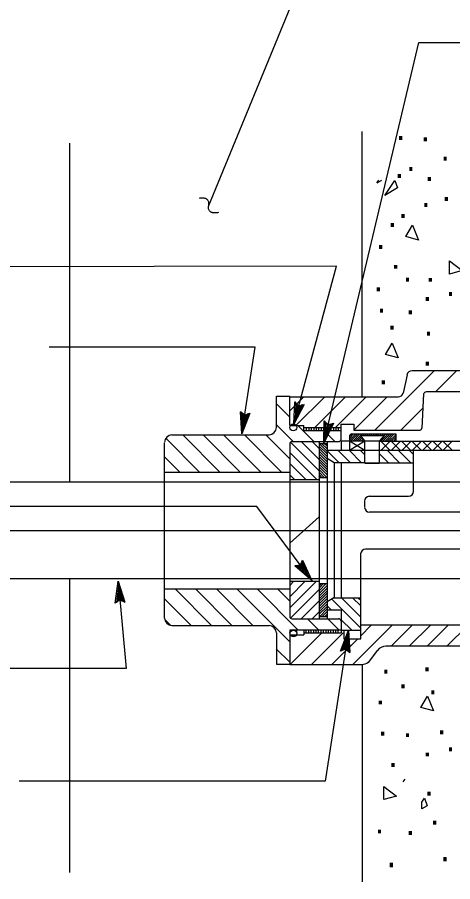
# Model space of a CAD drawing. Extents: x -894 to 866, y -476 to 714.
# Drawn here: x -732 to -611.9, y -271.6 to -33.3 of the extents above; entities that cross this region are included whole.
import ezdxf

# ---------------------------------------------------------------- set-up
doc = ezdxf.new("R2010")
doc.units = 0
for name, color, linetype in [('1 Control', 7, 'Continuous'), ('12 Coord Grid', 7, 'Continuous'), ('13 Ramp Align', 7, 'Continuous'), ('17 Front Align', 7, 'Continuous'), ('18 Front Anno', 7, 'Continuous'), ('56 Stage 3 Anno', 7, 'Continuous')]:
    doc.layers.add(name, color=color, linetype=linetype)

msp = doc.modelspace()

# ---------------------------------------------------------------- linework, layer by layer
at = {"layer": '1 Control'}
msp.add_line((-774.03, -174.77), (-361.97, -174.77), dxfattribs=at)
at = {"layer": '12 Coord Grid'}
for p, q in [((-642.74, -150.07), (-642.74, -152.64)), ((-642.74, -150.07), (-640.42, -150.07)), ((-640.42, -148.84), (-640.42, -152.64)), ((-640.42, -150.07), (-632.1, -150.07)), ((-639.74, -148.16), (-630.54, -148.16)), ((-637.42, -148.56), (-636.27, -150.07)), ((-637.42, -148.56), (-630.87, -148.56)), ((-636.18, -156.09), (-636.18, -150.07)), ((-630.87, -148.56), (-632.1, -150.07)), ((-632.1, -152.78), (-632.1, -150.07)), ((-632.1, -150.14), (-596.01, -150.14)), ((-630.56, -148.16), (-627.66, -148.16)), ((-627.66, -148.16), (-627.66, -150.14)), ((-646.53, -152.64), (-640.42, -152.64)), ((-644.62, -156.09), (-646.53, -154.91)), ((-640.42, -152.64), (-636.18, -152.64)), ((-636.18, -152.64), (-632.1, -152.64)), ((-632.1, -152.65), (-596.01, -152.65)), ((-632.1, -156.09), (-632.1, -152.78)), ((-622.74, -163.99), (-622.74, -152.65)), ((-636.13, -156.09), (-644.62, -156.09)), ((-644.62, -156.09), (-644.62, -174.81)), ((-642.74, -156.09), (-642.74, -193.32)), ((-636.3, -156.09), (-622.76, -156.09)), ((-636.18, -156.09), (-636.08, -156.24)), ((-636.08, -156.24), (-632.22, -156.24)), ((-632.1, -156.09), (-632.22, -156.24)), ((-691.35, -161.48), (-733.92, -161.48)), ((-461.73, -161.48), (-691.35, -161.48)), ((-636.25, -166.69), (-636.25, -168.37)), ((-634.89, -165.35), (-624.09, -165.35)), ((-586.31, -169.74), (-634.86, -169.74)), ((-644.62, -174.81), (-644.62, -193.32)), ((-586.31, -179.88), (-635.96, -179.88)), ((-637.31, -196.4), (-637.31, -181.23)), ((-691.35, -188.06), (-736.02, -188.06)), ((-461.73, -188.06), (-691.35, -188.06)), ((-644.7, -193.32), (-646.53, -194.45)), ((-644.69, -193.32), (-637.31, -193.32)), ((-637.31, -200.91), (-637.31, -193.32)), ((-646.53, -196.67), (-642.71, -196.67)), ((-642.71, -196.67), (-642.71, -199.8)), ((-642.71, -202.28), (-637.31, -202.28))]:
    msp.add_line(p, q, dxfattribs=at)
for centre, radius, start, end in [((-639.74, -148.84), 0.678, 90, 180), ((-624.09, -163.99), 1.36, 270, 0), ((-634.89, -166.7), 1.36, 90, 180), ((-634.87, -168.39), 1.36, 180, 270), ((-635.96, -181.24), 1.36, 90, 180)]:
    msp.add_arc(centre, radius, start, end, dxfattribs=at)
at = {"layer": '13 Ramp Align'}
for p, q in [((-660.56, -146.34), (-660.56, -137.76)), ((-660.56, -137.76), (-656.88, -137.76)), ((-656.88, -145.84), (-656.88, -137.76)), ((-656.88, -145.84), (-652.97, -145.84)), ((-652.97, -147.23), (-652.97, -145.84)), ((-652.97, -146.4), (-642.74, -146.4)), ((-652.97, -147.23), (-642.74, -147.23)), ((-642.74, -149.71), (-642.74, -146.4)), ((-689.35, -148.4), (-662.62, -148.4)), ((-691.38, -198.93), (-691.38, -150.57)), ((-656.88, -150.92), (-656.88, -198.43)), ((-656.2, -150.25), (-643.41, -150.25)), ((-648.77, -150.25), (-648.77, -199.1)), ((-646.56, -150.83), (-648.77, -150.83)), ((-646.56, -150.25), (-646.56, -199.1)), ((-691.38, -158.65), (-656.91, -158.65)), ((-656.88, -160.75), (-648.77, -160.75)), ((-648.77, -160.12), (-646.56, -160.12)), ((-648.77, -170.96), (-656.88, -178.29)), ((-656.88, -188.76), (-648.77, -188.76)), ((-648.77, -189.42), (-646.56, -189.42)), ((-691.38, -190.89), (-656.91, -190.89)), ((-656.2, -199.1), (-643.41, -199.1)), ((-646.56, -198.53), (-648.77, -198.53)), ((-642.74, -199.65), (-642.74, -202.13)), ((-689.34, -200.96), (-662.59, -200.96)), ((-656.88, -202.13), (-656.88, -211.75)), ((-656.88, -202.13), (-642.74, -202.13)), ((-652.97, -202.13), (-652.97, -203.51)), ((-642.74, -202.13), (-642.74, -202.96)), ((-660.56, -203.02), (-660.56, -211.6)), ((-656.88, -203.51), (-652.97, -203.51)), ((-652.97, -202.96), (-642.74, -202.96)), ((-660.56, -211.6), (-656.88, -211.6))]:
    msp.add_line(p, q, dxfattribs=at)
for centre in [(-655.89, -146.34), (-655.89, -203.02), (-655.86, -203.18)]:
    msp.add_circle(centre, 0.929, dxfattribs=at)
for centre, radius, start, end in [((-662.59, -146.35), 2.03, 270, 0), ((-689.34, -150.43), 2.03, 90, 180), ((-643.41, -149.58), 0.678, 270, 0), ((-656.21, -150.93), 0.673, 89.4598, 179.4598), ((-689.34, -198.92), 2.03, 180, 270), ((-656.21, -198.43), 0.673, 180.5402, 270.5402), ((-643.41, -199.78), 0.678, 0, 90), ((-662.59, -203.01), 2.03, 0, 90)]:
    msp.add_arc(centre, radius, start, end, dxfattribs=at)
at = {"layer": '17 Front Align'}
for p, q in [((-503.27, -130.73), (-623.16, -130.73)), ((-624.54, -131.85), (-625.58, -136.88)), ((-656.86, -137.92), (-626.99, -137.93)), ((-619.95, -137.09), (-620.44, -146.58)), ((-504.56, -136.54), (-619.25, -136.54)), ((-642.74, -145.46), (-639.19, -145.46)), ((-642.74, -146.4), (-642.74, -145.46)), ((-639.19, -145.46), (-639.19, -147.12)), ((-639.19, -147.12), (-621.14, -147.12)), ((-641.97, -202.28), (-641.97, -204.62)), ((-637.31, -204.62), (-637.31, -200.89)), ((-457.1, -200.89), (-637.31, -200.89)), ((-641.97, -204.62), (-637.31, -204.62)), ((-450.96, -206.69), (-630.39, -206.69)), ((-632.67, -207.81), (-635.27, -211.15)), ((-656.88, -211.75), (-636.96, -211.75))]:
    msp.add_line(p, q, dxfattribs=at)
for centre, radius, start, end in [((-623.16, -132.21), 1.45, 90, 165.3072), ((-626.98, -136.48), 1.45, 270, 345.3072), ((-619.25, -137.28), 0.723, 90, 165.3072), ((-621.14, -146.4), 0.723, 270, 345.3072), ((-630.39, -209.59), 2.89, 90, 142.1329), ((-636.96, -209), 2.71, 270, 308.5772)]:
    msp.add_arc(centre, radius, start, end, dxfattribs=at)
at = {"layer": '18 Front Anno'}
for p, q in [((-636.9, -137.92), (-636.9, -64.78)), ((-717.6, -68.01), (-717.6, -161.28)), ((-633.45, -147.12), (-617.09, -130.76)), ((-616.7, -136.5), (-610.94, -130.73)), ((-656.85, -141.8), (-652.97, -137.92)), ((-655.17, -145.84), (-647.24, -137.92)), ((-649.99, -146.4), (-641.52, -137.92)), ((-644.24, -146.4), (-635.76, -137.92)), ((-639.19, -147.1), (-630.01, -137.93)), ((-656.89, -143.56), (-660.56, -139.89)), ((-626.24, -147.12), (-620.15, -141.03)), ((-655.92, -150.25), (-660.56, -145.62)), ((-650.19, -150.25), (-654.61, -145.84)), ((-652.3, -146.4), (-652.3, -147.23)), ((-651.62, -146.4), (-651.62, -147.23)), ((-650.94, -146.42), (-650.94, -147.23)), ((-650.26, -146.42), (-650.26, -147.23)), ((-649.58, -146.42), (-649.58, -147.23)), ((-648.9, -146.42), (-648.9, -147.23)), ((-648.23, -146.42), (-648.23, -147.23)), ((-647.55, -146.42), (-647.55, -147.23)), ((-644.47, -150.25), (-647.49, -147.23)), ((-646.87, -146.42), (-646.87, -147.23)), ((-646.19, -146.42), (-646.19, -147.23)), ((-645.51, -146.42), (-645.51, -147.23)), ((-644.84, -146.42), (-644.84, -147.23)), ((-644.16, -146.42), (-644.16, -147.23)), ((-643.48, -146.42), (-643.48, -147.23)), ((-681.76, -158.65), (-691.06, -149.35)), ((-676.14, -158.65), (-686.39, -148.4)), ((-670.51, -158.65), (-680.77, -148.4)), ((-664.88, -158.65), (-675.14, -148.4)), ((-659.13, -158.65), (-669.38, -148.4)), ((-656.88, -155.03), (-663.51, -148.4)), ((-640.42, -149.33), (-639.25, -148.16)), ((-640.42, -149.91), (-638.68, -148.16)), ((-640.42, -148.76), (-639.84, -148.17)), ((-640.42, -152.64), (-636.18, -150.07)), ((-640.42, -150.08), (-636.18, -152.64)), ((-640.01, -150.07), (-638.1, -148.16)), ((-639.43, -150.07), (-637.53, -148.16)), ((-638.86, -150.07), (-637.4, -148.61)), ((-638.28, -150.07), (-637.14, -148.93)), ((-637.71, -150.07), (-636.9, -149.26)), ((-637.35, -148.56), (-636.95, -148.16)), ((-637.13, -150.07), (-636.65, -149.59)), ((-636.77, -148.56), (-636.38, -148.16)), ((-636.56, -150.07), (-636.4, -149.92)), ((-636.2, -148.56), (-635.8, -148.16)), ((-635.63, -148.56), (-635.23, -148.16)), ((-635.05, -148.56), (-634.65, -148.16)), ((-634.44, -148.56), (-634.04, -148.16)), ((-633.82, -148.56), (-633.42, -148.16)), ((-633.21, -148.56), (-632.81, -148.16)), ((-632.59, -148.56), (-632.19, -148.16)), ((-631.98, -148.56), (-631.58, -148.16)), ((-631.8, -150.14), (-629.31, -152.64)), ((-631.75, -150.14), (-629.77, -148.16)), ((-631.67, -152.64), (-629.17, -150.14)), ((-631.41, -149.23), (-630.34, -148.16)), ((-631.37, -148.56), (-630.97, -148.16)), ((-631.18, -150.14), (-629.19, -148.16)), ((-630.6, -150.14), (-628.62, -148.16)), ((-630.02, -150.14), (-628.04, -148.16)), ((-629.45, -150.14), (-627.66, -148.36)), ((-628.92, -150.14), (-626.43, -152.64)), ((-628.87, -150.14), (-627.66, -148.93)), ((-628.79, -152.64), (-626.3, -150.14)), ((-628.3, -150.14), (-627.66, -149.51)), ((-626.04, -150.14), (-623.55, -152.64)), ((-623.42, -150.14), (-625.91, -152.64)), ((-623.17, -150.14), (-620.67, -152.64)), ((-623.03, -152.64), (-620.54, -150.14)), ((-620.29, -150.14), (-617.8, -152.64)), ((-620.16, -152.64), (-617.66, -150.14)), ((-617.38, -150.14), (-614.87, -152.65)), ((-617.32, -152.65), (-614.82, -150.14)), ((-614.63, -150.14), (-612.13, -152.65)), ((-648.77, -158.31), (-656.65, -150.42)), ((-648.77, -155.24), (-653.75, -150.25)), ((-648.77, -152.17), (-650.68, -150.25)), ((-646.59, -153.66), (-648.77, -151.48)), ((-646.59, -154.37), (-648.77, -152.2)), ((-646.56, -152.98), (-648.7, -150.83)), ((-646.56, -152.26), (-647.99, -150.83)), ((-646.56, -151.54), (-647.27, -150.83)), ((-614.6, -152.65), (-612.12, -150.17)), ((-687.18, -158.65), (-691.38, -154.46)), ((-649.4, -160.75), (-656.88, -153.26)), ((-646.59, -155.09), (-648.77, -152.92)), ((-646.56, -155.84), (-648.77, -153.63)), ((-646.56, -156.56), (-648.77, -154.35)), ((-643.2, -156.09), (-646.53, -152.76)), ((-640.13, -156.09), (-643.59, -152.64)), ((-637.06, -156.09), (-640.52, -152.64)), ((-636.18, -153.91), (-637.45, -152.64)), ((-629.67, -156.09), (-632.1, -153.66)), ((-626.6, -156.09), (-630.05, -152.64)), ((-623.53, -156.09), (-626.98, -152.64)), ((-622.76, -153.79), (-623.91, -152.64)), ((-652.47, -160.75), (-656.88, -156.33)), ((-646.56, -157.27), (-648.77, -155.06)), ((-646.56, -157.99), (-648.77, -155.78)), ((-646.56, -158.7), (-648.77, -156.5)), ((-646.56, -159.46), (-648.77, -157.25)), ((-655.58, -160.75), (-656.88, -159.45)), ((-646.63, -160.12), (-648.77, -157.99)), ((-647.37, -160.12), (-648.77, -158.73)), ((-648.01, -160.12), (-648.77, -159.37)), ((-648.65, -160.12), (-648.77, -160.01)), ((-717.6, -188.06), (-717.6, -269.09)), ((-652.61, -188.76), (-656.88, -193.02)), ((-649.54, -188.76), (-656.88, -196.09)), ((-655.73, -188.76), (-656.88, -189.91)), ((-646.82, -189.42), (-648.77, -191.37)), ((-647.56, -189.42), (-648.77, -190.63)), ((-648.2, -189.42), (-648.77, -189.99)), ((-646.56, -189.9), (-648.77, -192.11)), ((-646.56, -190.65), (-648.77, -192.86)), ((-688.48, -190.89), (-678.41, -200.96)), ((-682.85, -190.89), (-672.82, -200.92)), ((-677.1, -190.89), (-667.04, -200.95)), ((-671.47, -190.89), (-656.88, -205.48)), ((-665.84, -190.89), (-654.61, -202.13)), ((-660.24, -190.89), (-656.88, -194.25)), ((-648.77, -191.05), (-656.65, -198.93)), ((-646.56, -191.37), (-648.77, -193.58)), ((-646.56, -192.08), (-648.77, -194.29)), ((-646.56, -192.8), (-648.77, -195.01)), ((-691.38, -193.62), (-684.04, -200.96)), ((-648.77, -194.12), (-653.75, -199.1)), ((-646.56, -193.52), (-648.77, -195.73)), ((-646.59, -194.27), (-648.77, -196.44)), ((-646.59, -194.98), (-648.77, -197.16)), ((-645.31, -193.7), (-637.31, -201.7)), ((-642.62, -193.32), (-637.31, -198.63)), ((-639.55, -193.32), (-637.31, -195.56)), ((-638.01, -193.32), (-637.31, -194.02)), ((-648.77, -197.19), (-650.68, -199.1)), ((-646.59, -195.7), (-648.77, -197.87)), ((-646.56, -196.38), (-648.7, -198.53)), ((-646.56, -197.1), (-647.99, -198.53)), ((-646.56, -197.81), (-647.27, -198.53)), ((-646.56, -195.52), (-645.41, -196.67)), ((-691.34, -199.28), (-689.7, -200.93)), ((-652, -199.1), (-648.98, -202.13)), ((-646.38, -199.1), (-643.35, -202.13)), ((-642.71, -199.37), (-639.79, -202.28)), ((-652.3, -202.96), (-652.3, -202.13)), ((-651.62, -202.96), (-651.62, -202.13)), ((-650.94, -202.93), (-650.94, -202.13)), ((-650.26, -202.93), (-650.26, -202.13)), ((-649.58, -202.93), (-649.58, -202.13)), ((-648.9, -202.93), (-648.9, -202.13)), ((-648.23, -202.93), (-648.23, -202.13)), ((-647.55, -202.93), (-647.55, -202.13)), ((-646.87, -202.93), (-646.87, -202.13)), ((-646.19, -202.93), (-646.19, -202.13)), ((-645.51, -202.93), (-645.51, -202.13)), ((-644.84, -202.93), (-644.84, -202.13)), ((-644.16, -202.93), (-644.16, -202.13)), ((-643.48, -202.93), (-643.48, -202.13)), ((-639.51, -211.75), (-628.66, -200.91)), ((-637.31, -203.8), (-634.42, -200.91)), ((-628.94, -206.69), (-623.13, -200.89)), ((-623.91, -206.69), (-618.1, -200.89)), ((-618.96, -206.69), (-613.15, -200.89)), ((-613.61, -206.8), (-607.8, -200.99)), ((-656.77, -211.75), (-648.13, -203.11)), ((-650.79, -211.65), (-642.15, -203.01)), ((-645.26, -211.75), (-638.13, -204.62)), ((-660.57, -207.42), (-656.88, -211.11)), ((-636.9, -211.75), (-636.9, -271.61))]:
    msp.add_line(p, q, dxfattribs=at)
for points in [[(-632.85, -78.95), (-632.33, -78.19)], [(-631.53, -78.26), (-632.84, -79.02)], [(-630.64, -82.36), (-627.87, -78.3)], [(-627.87, -78.3), (-627.14, -80.33)], [(-627.14, -80.33), (-630.64, -82.36)], [(-625.61, -244.05), (-625.09, -243.29)], [(-620.41, -249.69), (-619.68, -248.61)], [(-620.41, -251.5), (-620.41, -249.69)], [(-619.68, -248.61), (-618.94, -250.65)], [(-618.94, -250.65), (-620.41, -251.5)]]:
    msp.add_lwpolyline(points, dxfattribs=at)
for points in [[(-624.89, -93.75), (-623.04, -90.61), (-621.38, -94.68)], [(-612.84, -104.09), (-612.82, -100.44), (-609.35, -103.13)], [(-630.45, -126.23), (-628.6, -123.09), (-626.94, -127.15)], [(-620.7, -223.58), (-618.86, -220.44), (-617.2, -224.5)], [(-630.93, -248.98), (-630.9, -245.34), (-627.43, -248.02)]]:
    msp.add_lwpolyline(points, close=True, dxfattribs=at)
at = {"layer": '56 Stage 3 Anno'}
for p, q in [((-655.47, -139.34), (-655.47, -139.34)), ((-655.47, -139.34), (-655.47, -139.34)), ((-652.9, -140.04), (-652.9, -140.04)), ((-652.9, -140.04), (-652.9, -140.04)), ((-670.47, -142.01), (-670.47, -142.01)), ((-670.47, -142.01), (-670.47, -142.01)), ((-667.83, -142.41), (-667.83, -142.41)), ((-667.83, -142.41), (-667.83, -142.41)), ((-647.39, -144.58), (-647.39, -144.58)), ((-647.39, -144.58), (-647.39, -144.58)), ((-644.79, -145.2), (-644.79, -145.2)), ((-644.79, -145.2), (-644.79, -145.2)), ((-655.76, -145.48), (-655.76, -145.48)), ((-655.76, -145.48), (-655.76, -145.48)), ((-670.07, -148.14), (-670.07, -148.14)), ((-670.07, -148.14), (-670.07, -148.14)), ((-647.48, -150.73), (-647.48, -150.73)), ((-647.48, -150.73), (-647.48, -150.73)), ((-653.32, -182.92), (-653.32, -182.92)), ((-655.46, -184.51), (-655.46, -184.51)), ((-704.17, -188.71), (-704.17, -188.71)), ((-650.82, -188.54), (-650.82, -188.54)), ((-704.96, -194.8), (-704.96, -194.8)), ((-702.3, -194.56), (-702.3, -194.56)), ((-640.67, -202.28), (-647.1, -243.89)), ((-640.67, -202.28), (-640.67, -202.28)), ((-640.67, -202.28), (-640.67, -202.28)), ((-642.91, -208.01), (-642.91, -208.01)), ((-642.91, -208.01), (-642.91, -208.01)), ((-640.27, -208.42), (-640.27, -208.42)), ((-640.27, -208.42), (-640.27, -208.42)), ((-647.1, -243.89), (-731.49, -243.89))]:
    msp.add_line(p, q, dxfattribs=at)
for points in [[(-636.57, -11.45), (-648.95, -11.45), (-679.28, -85.22)], [(-647.48, -150.73), (-621.24, -40.19), (-603.54, -40.19)], [(-655.76, -145.48), (-643.98, -101.92), (-744.66, -102.06)], [(-670.07, -148.14), (-666.4, -124.2), (-723.23, -124.2)], [(-650.82, -188.54), (-665.94, -168.12), (-745.89, -168.16)], [(-704.17, -188.71), (-701.95, -212.84), (-742.12, -212.84)]]:
    msp.add_lwpolyline(points, dxfattribs=at)
for points in [[(-652.9, -140.04), (-655.76, -145.48), (-655.47, -139.34), (-655.19, -139.64), (-655.4, -144.14), (-653.29, -140.15), (-653.69, -140.26), (-655.03, -142.82), (-654.9, -139.94), (-654.61, -140.24), (-654.67, -141.48), (-654.09, -140.38), (-654.4, -140.46), (-655.47, -139.34), (-654.4, -140.46)], [(-652.9, -140.04), (-655.76, -145.48), (-655.47, -139.34), (-655.19, -139.64), (-655.4, -144.14), (-653.29, -140.15), (-653.69, -140.26), (-655.03, -142.82), (-654.9, -139.94), (-654.61, -140.24), (-654.67, -141.48), (-654.09, -140.38), (-654.4, -140.46), (-655.47, -139.34), (-654.4, -140.46)], [(-667.83, -142.41), (-670.07, -148.14), (-670.47, -142.01), (-670.15, -142.27), (-669.86, -146.76), (-668.22, -142.57), (-668.6, -142.72), (-669.65, -145.41), (-669.84, -142.53), (-669.52, -142.8), (-669.44, -144.04), (-668.98, -142.88), (-669.28, -143), (-670.47, -142.01), (-669.28, -143)], [(-667.83, -142.41), (-670.07, -148.14), (-670.47, -142.01), (-670.15, -142.27), (-669.86, -146.76), (-668.22, -142.57), (-668.6, -142.72), (-669.65, -145.41), (-669.84, -142.53), (-669.52, -142.8), (-669.44, -144.04), (-668.98, -142.88), (-669.28, -143), (-670.47, -142.01), (-669.28, -143)], [(-644.79, -145.2), (-647.48, -150.73), (-647.39, -144.58), (-647.09, -144.87), (-647.16, -149.37), (-645.19, -145.32), (-645.58, -145.45), (-646.84, -148.04), (-646.8, -145.16), (-646.5, -145.45), (-646.52, -146.7), (-645.97, -145.57), (-646.28, -145.67), (-647.39, -144.58), (-646.28, -145.67)], [(-644.79, -145.2), (-647.48, -150.73), (-647.39, -144.58), (-647.09, -144.87), (-647.16, -149.37), (-645.19, -145.32), (-645.58, -145.45), (-646.84, -148.04), (-646.8, -145.16), (-646.5, -145.45), (-646.52, -146.7), (-645.97, -145.57), (-646.28, -145.67), (-647.39, -144.58), (-646.28, -145.67)], [(-653.32, -182.92), (-650.82, -188.54), (-655.46, -184.51), (-655.05, -184.47), (-651.66, -187.42), (-653.48, -183.3), (-653.64, -183.68), (-652.47, -186.32), (-654.64, -184.43), (-654.23, -184.39), (-653.29, -185.21), (-653.79, -184.06), (-653.92, -184.36), (-655.46, -184.51), (-653.92, -184.36)], [(-704.96, -194.8), (-704.17, -188.71), (-702.3, -194.56), (-702.67, -194.38), (-704.04, -190.09), (-704.62, -194.56), (-704.29, -194.32), (-703.92, -191.46), (-703.04, -194.2), (-703.42, -194.02), (-703.8, -192.83), (-703.96, -194.07), (-703.7, -193.88), (-702.3, -194.56), (-703.7, -193.88)], [(-642.91, -208.01), (-640.67, -202.28), (-640.27, -208.42), (-640.59, -208.15), (-640.88, -203.66), (-642.52, -207.85), (-642.14, -207.7), (-641.09, -205.01), (-640.91, -207.89), (-641.22, -207.62), (-641.3, -206.38), (-641.76, -207.54), (-641.46, -207.42), (-640.27, -208.42), (-641.46, -207.42)], [(-642.91, -208.01), (-640.67, -202.28), (-640.27, -208.42), (-640.59, -208.15), (-640.88, -203.66), (-642.52, -207.85), (-642.14, -207.7), (-641.09, -205.01), (-640.91, -207.89), (-641.22, -207.62), (-641.3, -206.38), (-641.76, -207.54), (-641.46, -207.42), (-640.27, -208.42), (-641.46, -207.42)]]:
    msp.add_lwpolyline(points, close=True, dxfattribs=at)
msp.add_open_spline([(-676.55, -87.13), (-679.63, -87.6), (-678.8, -82.74), (-681.88, -83.21)], degree=2, dxfattribs=at)

# ---------------------------------------------------------------- texts
at = {"layer": '18 Front Anno'}
for p in [(-627.62, -67.07), (-620.77, -67.47), (-615.31, -72.79), (-624.78, -75.68), (-627.95, -77.58), (-619.66, -78.38), (-614.98, -83.94), (-620.66, -85.57), (-626.96, -88.59), (-629.9, -91.08), (-633.12, -97.17), (-628.97, -102.61), (-625.71, -106.18), (-619.44, -106.2), (-633.77, -108.83), (-613.86, -110.07), (-620.25, -111.51), (-632.87, -114.7), (-624.95, -115.15), (-629.99, -119.41), (-619.92, -121.08), (-620.21, -129.32), (-632.34, -134.43), (-631.68, -214.21), (-620.31, -213.56), (-626.96, -218.25), (-618.71, -219.92), (-633.2, -222.74), (-632.56, -231.35), (-625.71, -231.75), (-616.3, -230.93), (-613.86, -235.64), (-620.25, -237.07), (-629.72, -239.96), (-619.76, -247.9), (-618.21, -255.89), (-633.42, -258.31), (-624.95, -258.71), (-630.19, -267.49), (-630.17, -267.65), (-615.41, -265.86), (-615.39, -266.01)]:
    msp.add_text('.', height=7, dxfattribs=at).set_placement(p)

doc.saveas('drawing.dxf')
